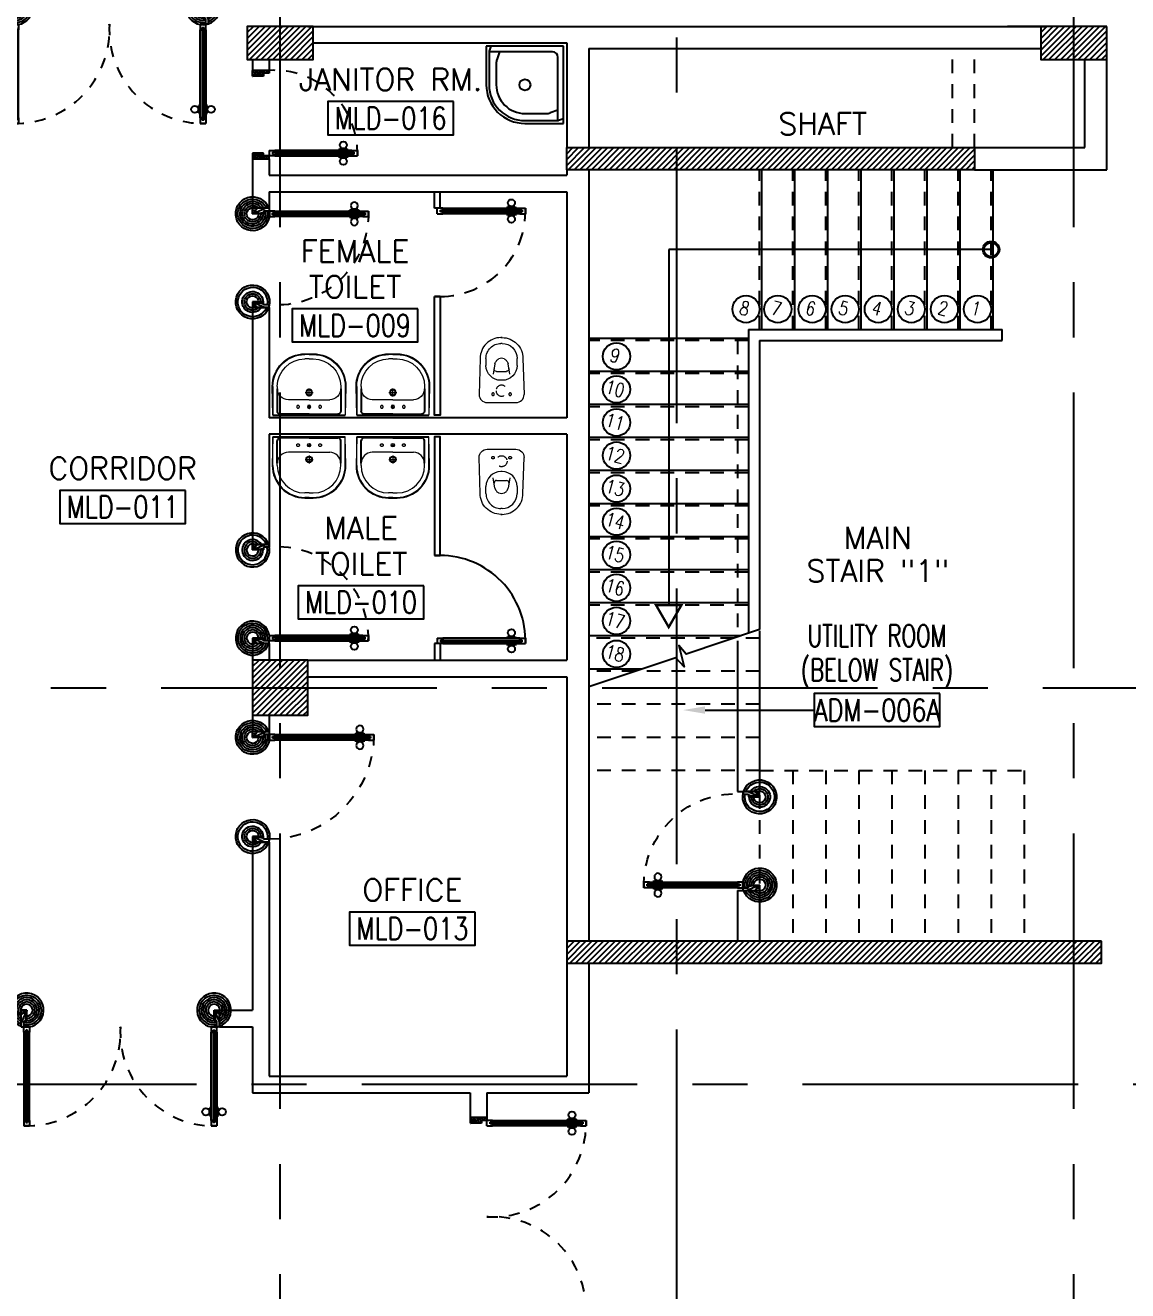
# Model space of a CAD drawing. Extents: x 0 to 93.3, y -13.5 to 76.8.
# Drawn here: x 11.47 to 21.47, y 21.53 to 33.01 of the extents above; entities that cross this region are included whole.
import ezdxf
from ezdxf.enums import TextEntityAlignment as Align

# ---------------------------------------------------------------- set-up
doc = ezdxf.new("R2010")
doc.units = 0
doc.header["$MEASUREMENT"] = 0
doc.header["$PDMODE"] = 3
doc.header["$PDSIZE"] = 0.1
for name, pattern in [('CENTERX2', [4, 2.5, -0.5, 0.5, -0.5]), ('DASHED', [0.75, 0.5, -0.25]), ('HIDDEN', [0.375, 0.25, -0.125]), ('HIDDEN2', [0.1875, 0.125, -0.0625])]:
    doc.linetypes.add(name, pattern=pattern)
doc.layers.get('0').update_dxf_attribs({"color": 11, "linetype": 'CONTINUOUS'})
doc.layers.get('DEFPOINTS').update_dxf_attribs({"color": 11, "linetype": 'CONTINUOUS'})
for name, color, linetype in [('A-JEERI', 11, 'CONTINUOUS'), ('AX-DIM', 11, 'CONTINUOUS'), ('AXES', 11, 'CENTERX2'), ('COL', 11, 'CONTINUOUS'), ('DOOR', 11, 'CONTINUOUS'), ('FIX', 11, 'CONTINUOUS'), ('HAT', 11, 'CONTINUOUS'), ('HIDDEN', 11, 'HIDDEN2'), ('PART', 11, 'CONTINUOUS'), ('RM-BOX', 11, 'CONTINUOUS'), ('RM-IND', 11, 'CONTINUOUS'), ('RM-NAME', 11, 'CONTINUOUS'), ('RM-NO', 11, 'CONTINUOUS'), ('STR', 11, 'CONTINUOUS'), ('WALL', 11, 'CONTINUOUS')]:
    doc.layers.add(name, color=color, linetype=linetype)
doc.styles.add('A-TXT200A', font='simplex.shx', dxfattribs={"width": 0.7, "height": 200})
doc.styles.add('ROMANS', font='ROMANS.shx', dxfattribs={"width": 0.6})
doc.dimstyles.new('STANDARD in', dxfattribs={"dimtxt": 0.2, "dimasz": 0.1, "dimexe": 0.07, "dimexo": 0.05, "dimgap": 0.1, "dimtad": 1, "dimdec": 0, "dimlfac": 1000, "dimzin": 0, "dimdsep": 46, "dimtxsty": 'ROMANS', "dimblk": 'ARCHTICK', "dimcen": 0.05, "dimdle": 0.05, "dimclrd": 7, "dimclre": 7, "dimclrt": 2, "dimadec": 0, "dimazin": 0, "dimtfac": 1, "dimtdec": 0, "dimtmove": 2, "dimatfit": 3, "dimldrblk": 'ARCHTICK', "dimfxl": 0, "dimtolj": 1, "dimtzin": 0, "dimarcsym": 0})

# ---------------------------------------------------------------- blocks, each defined once
blk = doc.blocks.new('*X126')
at = {"color": 0}
for p, q in [((76229, 30037), (76403, 30211)), ((76229, 30091), (76350, 30211)), ((76229, 30144), (76297, 30211)), ((76229, 30197), (76244, 30211)), ((76256, 30011), (76456, 30211)), ((76309, 30011), (76509, 30211)), ((76362, 30011), (76562, 30211)), ((76415, 30011), (76615, 30211)), ((76468, 30011), (76668, 30211)), ((76521, 30011), (76721, 30211)), ((76574, 30011), (76774, 30211)), ((76627, 30011), (76827, 30211)), ((76680, 30011), (76880, 30211)), ((76733, 30011), (76933, 30211)), ((76786, 30011), (76986, 30211)), ((76839, 30011), (77039, 30211)), ((76892, 30011), (77092, 30211)), ((76945, 30011), (77145, 30211)), ((76998, 30011), (77198, 30211)), ((77051, 30011), (77251, 30211)), ((77104, 30011), (77304, 30211)), ((77157, 30011), (77357, 30211)), ((77210, 30011), (77410, 30211)), ((77263, 30011), (77463, 30211)), ((77316, 30011), (77516, 30211)), ((77369, 30011), (77569, 30211)), ((77423, 30011), (77623, 30211)), ((77476, 30011), (77676, 30211)), ((77529, 30011), (77729, 30211)), ((77582, 30011), (77782, 30211)), ((77635, 30011), (77835, 30211)), ((77688, 30011), (77888, 30211)), ((77741, 30011), (77941, 30211)), ((77794, 30011), (77994, 30211)), ((77847, 30011), (78047, 30211)), ((77900, 30011), (78100, 30211)), ((77953, 30011), (78153, 30211)), ((78006, 30011), (78206, 30211)), ((78059, 30011), (78259, 30211)), ((78112, 30011), (78312, 30211)), ((78165, 30011), (78365, 30211)), ((78218, 30011), (78418, 30211)), ((78271, 30011), (78471, 30211)), ((78324, 30011), (78524, 30211)), ((78377, 30011), (78577, 30211)), ((78430, 30011), (78630, 30211)), ((78483, 30011), (78683, 30211)), ((78536, 30011), (78736, 30211)), ((78589, 30011), (78789, 30211)), ((78642, 30011), (78842, 30211)), ((78695, 30011), (78895, 30211)), ((78748, 30011), (78948, 30211)), ((78801, 30011), (79001, 30211)), ((78854, 30011), (79054, 30211)), ((78907, 30011), (79107, 30211)), ((78960, 30011), (79160, 30211)), ((79013, 30011), (79213, 30211)), ((79067, 30011), (79267, 30211)), ((79120, 30011), (79320, 30211)), ((79173, 30011), (79373, 30211)), ((79226, 30011), (79426, 30211)), ((79279, 30011), (79479, 30211)), ((79332, 30011), (79532, 30211)), ((79385, 30011), (79585, 30211)), ((79438, 30011), (79638, 30211)), ((79491, 30011), (79691, 30211)), ((79544, 30011), (79744, 30211)), ((79597, 30011), (79797, 30211)), ((79650, 30011), (79850, 30211)), ((79703, 30011), (79903, 30211)), ((79756, 30011), (79956, 30211)), ((79809, 30011), (80009, 30211)), ((79862, 30011), (80062, 30211)), ((79915, 30011), (80115, 30211)), ((79968, 30011), (80168, 30211)), ((80021, 30011), (80221, 30211)), ((80074, 30011), (80274, 30211)), ((80127, 30011), (80327, 30211)), ((80180, 30011), (80380, 30211)), ((80233, 30011), (80433, 30211)), ((80286, 30011), (80486, 30211)), ((80339, 30011), (80539, 30211)), ((80392, 30011), (80592, 30211)), ((80445, 30011), (80645, 30211)), ((80498, 30011), (80698, 30211)), ((80551, 30011), (80751, 30211)), ((80604, 30011), (80804, 30211)), ((80658, 30011), (80858, 30211)), ((80711, 30011), (80911, 30211)), ((80764, 30011), (80964, 30211)), ((80817, 30011), (81017, 30211)), ((80870, 30011), (81070, 30211)), ((80923, 30011), (81079, 30168)), ((80976, 30011), (81079, 30115)), ((81029, 30011), (81079, 30061))]:
    blk.add_line(p, q, dxfattribs=at)
blk = doc.blocks.new('*X124')
at = {"color": 0}
for p, q in [((76229, 37250), (76390, 37411)), ((76229, 37303), (76337, 37411)), ((76229, 37356), (76284, 37411)), ((76229, 37409), (76231, 37411)), ((76243, 37211), (76443, 37411)), ((76296, 37211), (76496, 37411)), ((76349, 37211), (76549, 37411)), ((76402, 37211), (76602, 37411)), ((76455, 37211), (76655, 37411)), ((76508, 37211), (76708, 37411)), ((76561, 37211), (76761, 37411)), ((76615, 37211), (76815, 37411)), ((76668, 37211), (76868, 37411)), ((76721, 37211), (76921, 37411)), ((76774, 37211), (76974, 37411)), ((76827, 37211), (77027, 37411)), ((76880, 37211), (77080, 37411)), ((76933, 37211), (77133, 37411)), ((76986, 37211), (77186, 37411)), ((77039, 37211), (77239, 37411)), ((77092, 37211), (77292, 37411)), ((77145, 37211), (77345, 37411)), ((77198, 37211), (77398, 37411)), ((77251, 37211), (77451, 37411)), ((77304, 37211), (77504, 37411)), ((77357, 37211), (77557, 37411)), ((77410, 37211), (77610, 37411)), ((77463, 37211), (77663, 37411)), ((77516, 37211), (77716, 37411)), ((77569, 37211), (77769, 37411)), ((77622, 37211), (77822, 37411)), ((77675, 37211), (77875, 37411)), ((77728, 37211), (77928, 37411)), ((77781, 37211), (77981, 37411)), ((77834, 37211), (78034, 37411)), ((77887, 37211), (78087, 37411)), ((77940, 37211), (78140, 37411)), ((77993, 37211), (78193, 37411)), ((78046, 37211), (78246, 37411)), ((78099, 37211), (78299, 37411)), ((78152, 37211), (78352, 37411)), ((78206, 37211), (78406, 37411)), ((78259, 37211), (78459, 37411)), ((78312, 37211), (78512, 37411)), ((78365, 37211), (78565, 37411)), ((78418, 37211), (78618, 37411)), ((78471, 37211), (78671, 37411)), ((78524, 37211), (78724, 37411)), ((78577, 37211), (78777, 37411)), ((78630, 37211), (78830, 37411)), ((78683, 37211), (78883, 37411)), ((78736, 37211), (78936, 37411)), ((78789, 37211), (78989, 37411)), ((78842, 37211), (79042, 37411)), ((78895, 37211), (79095, 37411)), ((78948, 37211), (79148, 37411)), ((79001, 37211), (79201, 37411)), ((79054, 37211), (79254, 37411)), ((79107, 37211), (79307, 37411)), ((79160, 37211), (79360, 37411)), ((79213, 37211), (79413, 37411)), ((79266, 37211), (79466, 37411)), ((79319, 37211), (79519, 37411)), ((79372, 37211), (79572, 37411)), ((79425, 37211), (79625, 37411)), ((79478, 37211), (79678, 37411)), ((79531, 37211), (79731, 37411)), ((79584, 37211), (79784, 37411)), ((79637, 37211), (79837, 37411)), ((79690, 37211), (79890, 37411)), ((79743, 37211), (79929, 37397)), ((79797, 37211), (79929, 37344)), ((79850, 37211), (79929, 37291)), ((79903, 37211), (79929, 37238))]:
    blk.add_line(p, q, dxfattribs=at)
blk = doc.blocks.new('A$C272A55A0')
at = {"layer": 'DOOR', "color": 0, "linetype": 'ByBlock'}
for p, q in [((0, 900), (0, 1050)), ((50, 1050), (0, 1050)), ((50, 950), (50, 1050)), ((1750, 950), (1750, 1050)), ((1750, 1050), (1800, 1050)), ((1800, 1050), (1800, 900)), ((25, 950), (50, 950)), ((25, 900), (25, 950)), ((1775, 950), (1750, 950)), ((1775, 900), (1775, 950)), ((0, 900), (25, 900)), ((75, 900), (25, 900)), ((25, 850), (25, 900)), ((42, 850), (25, 850)), ((58, 870), (42, 870)), ((42, 870), (42, 850)), ((58, 850), (58, 870)), ((75, 850), (58, 850)), ((75, 900), (75, 850)), ((1725, 900), (1775, 900)), ((1725, 900), (1725, 850)), ((1725, 850), (1742, 850)), ((1742, 870), (1758, 870)), ((1742, 850), (1742, 870)), ((1758, 870), (1758, 850)), ((1758, 850), (1775, 850)), ((1800, 900), (1775, 900)), ((1775, 850), (1775, 900)), ((1718, 160), (1709, 160)), ((1709, 95), (1709, 160)), ((1725, 173), (1718, 173)), ((1718, 173), (1718, 83)), ((1718, 95), (1718, 160)), ((1775, 173), (1782, 173)), ((1782, 173), (1782, 83)), ((1782, 160), (1791, 160)), ((1782, 95), (1782, 160)), ((1791, 95), (1791, 160)), ((25, 50), (42, 50)), ((25, 50), (25, 0)), ((25, 0), (75, 0)), ((75, 0), (25, 0)), ((42, 50), (42, 30)), ((42, 30), (58, 30)), ((58, 50), (75, 50)), ((58, 50), (58, 30)), ((75, 50), (75, 0)), ((1718, 95), (1709, 95)), ((1725, 83), (1718, 83)), ((1742, 50), (1725, 50)), ((1725, 50), (1725, 0)), ((1775, 0), (1725, 0)), ((1725, 0), (1775, 0)), ((1742, 50), (1742, 30)), ((1758, 30), (1742, 30)), ((1775, 50), (1758, 50)), ((1758, 50), (1758, 30)), ((1775, 83), (1782, 83)), ((1775, 50), (1775, 0)), ((1782, 95), (1791, 95))]:
    blk.add_line(p, q, dxfattribs=at)
at = {"layer": 'DOOR', "color": 9, "linetype": 'ByBlock'}
for p, q in [((50, 1050), (0, 1010)), ((50, 1050), (0, 937)), ((50, 1050), (37, 950)), ((1750, 1050), (1800, 1010)), ((1750, 1050), (1800, 937)), ((1750, 1050), (1763, 950))]:
    blk.add_line(p, q, dxfattribs=at)
at = {"layer": 'DOOR', "linetype": 'ByBlock'}
for p, q in [((25, 850), (25, 50)), ((42, 850), (42, 50)), ((58, 850), (58, 50)), ((75, 50), (75, 850)), ((1725, 50), (1725, 850)), ((1742, 850), (1742, 50)), ((1758, 850), (1758, 50)), ((1775, 850), (1775, 50))]:
    blk.add_line(p, q, dxfattribs=at)
at = {"layer": 'DOOR', "color": 0, "linetype": 'ByBlock'}
for centre in [(1676, 128), (1824, 128)]:
    blk.add_circle(centre, 32.4, dxfattribs=at)
at = {"layer": 'DOOR', "color": 9, "linetype": 'ByBlock'}
for centre, radius, start, end in [((50, 1050), 34.4, 180, 270), ((50, 1050), 14.4, 180, 270), ((1750, 1050), 14.4, 270, 0), ((1750, 1050), 34.4, 270, 0), ((50, 1050), 54.4, 203.2074, 270), ((50, 1050), 74.4, 227.7764, 270), ((50, 1050), 94.4, 238.0182, 270), ((50, 1050), 114, 244.0838, 257.3774), ((50, 1050), 134, 248.1598, 259.28), ((1750, 1050), 54.4, 270, 336.7926), ((1750, 1050), 74.4, 270, 312.2236), ((1750, 1050), 94.4, 270, 301.9818), ((1750, 1050), 114, 282.6226, 295.9162), ((1750, 1050), 134, 280.72, 291.8402), ((50, 1050), 154, 251.1053, 256.2858), ((1750, 1050), 154, 283.7142, 288.8947)]:
    blk.add_arc(centre, radius, start, end, dxfattribs=at)
at = {"layer": 'DOOR', "linetype": 'HIDDEN', "ltscale": 0.5}
for centre, start, end in [((50, 851), 268.3174, 3.2965), ((1750, 851), 176.7035, 271.6826)]:
    blk.add_arc(centre, 851, start, end, dxfattribs=at)
at = {"layer": 'WALL', "linetype": 'ByBlock'}
blk.add_line((1800, 900), (1800, 1050), dxfattribs=at)
blk = doc.blocks.new('WC')
at = {"layer": 'FIX', "lineweight": 20}
for p, q in [((475, 141), (538, 141)), ((339, 5), (339, -5)), ((395, 76), (490, 60)), ((534, 24), (540, 0)), ((540, 0), (534, -24)), ((674, 5), (674, -5)), ((490, -60), (395, -76)), ((213, -204), (210, -204)), ((538, -141), (475, -141))]:
    blk.add_line(p, q, dxfattribs=at)
at = {"layer": 'FIX', "linetype": 'Continuous', "lineweight": 20}
blk.add_line((420, -47), (420, 45), dxfattribs=at)
at = {"layer": 'FIX', "lineweight": 20}
for points in [[(210, -204, -0.414214), (137, -131), (137, 0), (137, 131, -0.414214), (210, 204)], [(727, -5), (727, 5, 0.414214), (538, 194), (210, 204)], [(727, 5), (727, -5, -0.414214), (538, -194), (210, -204)]]:
    blk.add_lwpolyline(points, format="xyb", dxfattribs=at)
at = {"layer": 'FIX', "linetype": 'HIDDEN2', "lineweight": 20, "ltscale": 0.3}
blk.add_circle((245, 0), 49.8, dxfattribs=at)
at = {"layer": 'FIX', "linetype": 'HIDDEN', "lineweight": 20, "ltscale": 0.05}
for centre in [(213, 78), (213, -77)]:
    blk.add_circle(centre, 11.6, dxfattribs=at)
at = {"layer": 'FIX', "lineweight": 20}
for centre, radius, start, end in [((475, 5), 136, 90, 180), ((538, 5), 136, 360, 90), ((464, -18), 82, 51.0758, 71.504), ((473, -7), 68.2, 27.1532, 51.0758), ((475, -5), 136, 180, 270), ((464, 18), 82, 288.496, 308.9242), ((473, 7), 68.2, 308.9242, 332.8468), ((538, -5), 136, 270, 0)]:
    blk.add_arc(centre, radius, start, end, dxfattribs=at)
at = {"layer": 'FIX', "linetype": 'Continuous', "lineweight": 20}
for centre, start, end in [((443, 46), 88.3879, 182.3338), ((442, -46), 177.6662, 271.6121)]:
    blk.add_arc(centre, 22.3, start, end, dxfattribs=at)
blk = doc.blocks.new('RM1')
at = {"layer": 'RM-BOX'}
blk.add_lwpolyline([(570, -200), (-570, -200), (-570, -500), (570, -500)], close=True, dxfattribs=at)
at = {"layer": 'RM-NAME', "style": 'ROMANS'}
for tag, p in [('ROOMNAME1', (0, 324)), ('ROOMNAME2', (0, 0))]:
    blk.add_attdef(tag, text='', height=200, dxfattribs=at).set_placement(p, align=Align.MIDDLE)
at = {"layer": 'RM-NO', "style": 'ROMANS', "width": 0.8}
blk.add_attdef('ROOMNO', text='', height=200, dxfattribs=at).set_placement((0, -350), align=Align.MIDDLE)
blk = doc.blocks.new('*X125')
at = {"color": 0}
for p, q in [((73379, 32279), (73862, 32761)), ((73379, 32332), (73809, 32761)), ((73379, 32385), (73756, 32761)), ((73379, 32438), (73702, 32761)), ((73379, 32491), (73649, 32761)), ((73379, 32544), (73596, 32761)), ((73379, 32597), (73543, 32761)), ((73379, 32650), (73490, 32761)), ((73379, 32703), (73437, 32761)), ((73379, 32756), (73384, 32761)), ((73415, 32261), (73879, 32726)), ((73468, 32261), (73879, 32673)), ((73521, 32261), (73879, 32620)), ((73574, 32261), (73879, 32567)), ((73627, 32261), (73879, 32513)), ((73680, 32261), (73879, 32460)), ((73733, 32261), (73879, 32407)), ((73786, 32261), (73879, 32354)), ((73839, 32261), (73879, 32301))]:
    blk.add_line(p, q, dxfattribs=at)
blk = doc.blocks.new('COL50')
at = {"layer": 'COL'}
blk.add_lwpolyline([(-250, 250), (-250, -250), (250, -250), (250, 250)], close=True, dxfattribs=at)
blk = doc.blocks.new('A$C09EF76E8')
at = {"layer": 'DOOR', "color": 0, "linetype": 'ByBlock'}
for p, q in [((777, 950), (727, 950)), ((727, 950), (777, 950)), ((727, 900), (727, 950)), ((760, 920), (744, 920)), ((744, 900), (744, 920)), ((760, 900), (760, 920)), ((777, 900), (777, 950)), ((719, 855), (710, 855)), ((710, 855), (710, 790)), ((727, 868), (719, 868)), ((719, 778), (719, 868)), ((719, 855), (719, 790)), ((744, 900), (727, 900)), ((777, 900), (760, 900)), ((777, 868), (784, 868)), ((784, 778), (784, 868)), ((784, 855), (793, 855)), ((784, 855), (784, 790)), ((793, 855), (793, 790)), ((719, 790), (710, 790)), ((727, 778), (719, 778)), ((777, 778), (784, 778)), ((784, 790), (793, 790)), ((2, 0), (2, 150)), ((2, 150), (27, 150)), ((2, 150), (2, 0)), ((27, 150), (27, 100)), ((727, 150), (727, 200)), ((727, 200), (744, 200)), ((727, 150), (777, 150)), ((744, 200), (744, 180)), ((744, 180), (760, 180)), ((760, 180), (760, 200)), ((760, 200), (777, 200)), ((777, 200), (777, 150)), ((777, 150), (777, 100)), ((802, 150), (777, 150)), ((802, 150), (802, 0)), ((27, 100), (52, 100)), ((52, 100), (52, 0)), ((777, 100), (752, 100)), ((752, 100), (752, 0)), ((52, 0), (2, 0)), ((752, 0), (802, 0))]:
    blk.add_line(p, q, dxfattribs=at)
at = {"layer": 'DOOR', "linetype": 'ByBlock'}
for p, q in [((727, 900), (727, 200)), ((744, 200), (744, 900)), ((760, 200), (760, 900)), ((777, 200), (777, 900)), ((802, 0), (802, 150))]:
    blk.add_line(p, q, dxfattribs=at)
at = {"layer": 'DOOR', "color": 9, "linetype": 'ByBlock'}
for p, q in [((52, 0), (2, 114)), ((52, 0), (2, 40)), ((52, 0), (38, 100)), ((752, 0), (802, 114)), ((752, 0), (765, 100)), ((752, 0), (802, 40))]:
    blk.add_line(p, q, dxfattribs=at)
at = {"layer": 'DOOR', "color": 0, "linetype": 'ByBlock'}
for centre in [(678, 823), (825, 823)]:
    blk.add_circle(centre, 32.4, dxfattribs=at)
at = {"layer": 'DOOR', "linetype": 'HIDDEN', "ltscale": 0.5}
blk.add_arc((752, 199), 752, 88.0938, 183.7249, dxfattribs=at)
at = {"layer": 'DOOR', "color": 9, "linetype": 'ByBlock'}
for centre, radius, start, end in [((52, 0), 154, 103.7142, 108.8947), ((52, 0), 134, 100.72, 111.8402), ((752, 0), 134, 68.1598, 79.28), ((752, 0), 154, 71.1053, 76.2858), ((52, 0), 94.4, 90, 121.9818), ((52, 0), 74.4, 90, 132.2236), ((52, 0), 54.4, 90, 156.7926), ((52, 0), 34.4, 90, 180), ((52, 0), 14.4, 90, 180), ((752, 0), 94.4, 58.0182, 90), ((752, 0), 74.4, 47.7764, 90), ((752, 0), 54.4, 23.2074, 90), ((752, 0), 34.4, 0, 90), ((752, 0), 14.4, 0, 90), ((752, 0), 114, 64.0838, 77.3774)]:
    blk.add_arc(centre, radius, start, end, dxfattribs=at)
blk = doc.blocks.new('JAN-001')
for p, q in [((730, -30), (30, -30)), ((30, -30), (30, -730)), ((705, -80), (130, -80)), ((610, -80), (635, -152)), ((688, -30), (704, -76)), ((705, -380), (705, -84)), ((730, -380), (730, -30)), ((80, -130), (80, -705)), ((640, -380), (640, -184)), ((30, -688), (76, -704)), ((80, -610), (152, -635)), ((184, -640), (380, -640)), ((30, -730), (380, -730)), ((84, -705), (380, -705))]:
    blk.add_line(p, q)
blk.add_circle((380, -380), 50)
for centre, radius, start, end in [((130, -130), 50, 90, 180), ((680, -84), 25, 0, 19.0039), ((540, -184), 100, 0, 19.0039), ((380, -380), 350, 270, 0), ((380, -380), 325, 270, 0), ((380, -380), 260, 270, 0), ((184, -540), 100, 250.9961, 270), ((84, -680), 25, 250.9961, 270)]:
    blk.add_arc(centre, radius, start, end)
blk = doc.blocks.new('DOOR90')
at = {"layer": 'DOOR', "color": 7, "linetype": 'ByBlock'}
for p, q in [((-150, 0), (0, 0)), ((-150, 0), (-150, -25)), ((0, -50), (-114, 0)), ((0, -50), (-40, 0)), ((0, -50), (0, 0)), ((-1000, -25), (-1050, -25)), ((-1050, -75), (-1050, -25)), ((-1050, -25), (-1050, -75)), ((-1000, -75), (-1050, -75)), ((-1000, -42), (-1020, -42)), ((-1020, -42), (-1020, -58)), ((-1000, -58), (-1020, -58)), ((-1000, -25), (-1000, -42)), ((-1000, -58), (-1000, -75)), ((-878, -18), (-968, -18)), ((-968, -25), (-968, -18)), ((-968, -75), (-968, -82)), ((-878, -82), (-968, -82)), ((-955, -9), (-890, -9)), ((-955, -18), (-955, -9)), ((-955, -18), (-890, -18)), ((-955, -82), (-890, -82)), ((-955, -82), (-955, -91)), ((-955, -91), (-890, -91)), ((-890, -18), (-890, -9)), ((-890, -82), (-890, -91)), ((-878, -25), (-878, -18)), ((-878, -75), (-878, -82)), ((-200, -25), (-150, -25)), ((-200, -42), (-200, -25)), ((-180, -42), (-200, -42)), ((-200, -58), (-180, -58)), ((-200, -75), (-200, -58)), ((-150, -75), (-200, -75)), ((-180, -58), (-180, -42)), ((-150, -25), (-100, -25)), ((-150, -75), (-150, -25)), ((-100, -25), (-100, -50)), ((0, -50), (-100, -37)), ((-100, -50), (0, -50)), ((-150, -875), (-100, -875)), ((-150, -900), (-150, -875)), ((-150, -900), (0, -900)), ((0, -900), (-150, -900)), ((0, -850), (-114, -900)), ((-100, -875), (-100, -850)), ((0, -850), (-100, -863)), ((-100, -850), (0, -850)), ((0, -850), (-40, -900)), ((0, -850), (0, -900))]:
    blk.add_line(p, q, dxfattribs=at)
at = {"layer": 'DOOR', "linetype": 'ByBlock'}
for p, q in [((-200, -25), (-1000, -25)), ((-200, -42), (-1000, -42)), ((-200, -58), (-1000, -58)), ((-1000, -75), (-200, -75))]:
    blk.add_line(p, q, dxfattribs=at)
at = {"layer": 'DOOR', "color": 7, "linetype": 'ByBlock'}
for centre in [(-923, 24), (-923, -124)]:
    blk.add_circle(centre, 32.4, dxfattribs=at)
for centre, radius, start, end in [((0, -50), 154, 161.1053, 166.2858), ((0, -50), 94.4, 148.0182, 180), ((0, -50), 134, 158.1598, 169.28), ((0, -50), 114, 154.0838, 167.3774), ((0, -50), 74.4, 137.7764, 180), ((0, -50), 54.4, 113.2074, 180), ((0, -50), 34.4, 90, 180), ((0, -50), 14.4, 90, 180), ((0, -850), 154, 193.7142, 198.8947), ((0, -850), 134, 190.72, 201.8402), ((0, -850), 94.4, 180, 211.9818), ((0, -850), 74.4, 180, 222.2236), ((0, -850), 54.4, 180, 246.7926), ((0, -850), 34.4, 180, 270), ((0, -850), 14.4, 180, 270)]:
    blk.add_arc(centre, radius, start, end, dxfattribs=at)
at = {"layer": 'DOOR', "linetype": 'HIDDEN', "ltscale": 0.5}
blk.add_arc((-222, -50), 828, 178.2701, 275.003, dxfattribs=at)
blk = doc.blocks.new('DOOR1000')
at = {"layer": 'DOOR', "color": 7, "linetype": 'ByBlock'}
for p, q in [((-150, 0), (0, 0)), ((-150, 0), (-150, -25)), ((0, -50), (-114, 0)), ((0, -50), (-40, 0)), ((0, -50), (0, 0)), ((-1100, -25), (-1100, -75)), ((-1100, -75), (-1100, -25)), ((-1050, -25), (-1100, -25)), ((-1050, -75), (-1100, -75)), ((-1070, -42), (-1070, -58)), ((-1050, -42), (-1070, -42)), ((-1050, -58), (-1070, -58)), ((-1050, -25), (-1050, -42)), ((-1050, -58), (-1050, -75)), ((-1018, -25), (-1018, -18)), ((-928, -18), (-1018, -18)), ((-1018, -75), (-1018, -82)), ((-928, -82), (-1018, -82)), ((-1005, -18), (-1005, -9)), ((-1005, -9), (-940, -9)), ((-1005, -18), (-940, -18)), ((-1005, -82), (-1005, -91)), ((-1005, -82), (-940, -82)), ((-1005, -91), (-940, -91)), ((-940, -18), (-940, -9)), ((-940, -82), (-940, -91)), ((-928, -25), (-928, -18)), ((-928, -75), (-928, -82)), ((-200, -25), (-150, -25)), ((-200, -42), (-200, -25)), ((-180, -42), (-200, -42)), ((-200, -58), (-180, -58)), ((-200, -75), (-200, -58)), ((-150, -75), (-200, -75)), ((-180, -58), (-180, -42)), ((-150, -25), (-100, -25)), ((-150, -75), (-150, -25)), ((-100, -25), (-100, -50)), ((0, -50), (-100, -37)), ((-100, -50), (0, -50)), ((-150, -975), (-100, -975)), ((-150, -1000), (-150, -975)), ((-150, -1000), (0, -1000)), ((0, -1000), (-150, -1000)), ((0, -950), (-114, -1000)), ((-100, -975), (-100, -950)), ((0, -950), (-100, -963)), ((-100, -950), (0, -950)), ((0, -950), (-40, -1000)), ((0, -950), (0, -1000))]:
    blk.add_line(p, q, dxfattribs=at)
at = {"layer": 'DOOR', "linetype": 'ByBlock'}
for p, q in [((-200, -25), (-1050, -25)), ((-200, -42), (-1050, -42)), ((-200, -58), (-1050, -58)), ((-1050, -75), (-200, -75))]:
    blk.add_line(p, q, dxfattribs=at)
at = {"layer": 'DOOR', "color": 7, "linetype": 'ByBlock'}
for centre in [(-973, 24), (-973, -124)]:
    blk.add_circle(centre, 32.4, dxfattribs=at)
for centre, radius, start, end in [((0, -50), 154, 161.1053, 166.2858), ((0, -50), 94.4, 148.0182, 180), ((0, -50), 134, 158.1598, 169.28), ((0, -50), 114, 154.0838, 167.3774), ((0, -50), 74.4, 137.7764, 180), ((0, -50), 54.4, 113.2074, 180), ((0, -50), 34.4, 90, 180), ((0, -50), 14.4, 90, 180), ((0, -950), 154, 193.7142, 198.8947), ((0, -950), 134, 190.72, 201.8402), ((0, -950), 94.4, 180, 211.9818), ((0, -950), 74.4, 180, 222.2236), ((0, -950), 54.4, 180, 246.7926), ((0, -950), 34.4, 180, 270), ((0, -950), 14.4, 180, 270)]:
    blk.add_arc(centre, radius, start, end, dxfattribs=at)
at = {"layer": 'DOOR', "linetype": 'HIDDEN', "ltscale": 0.5}
blk.add_arc((-150, -25), 950, 180, 270, dxfattribs=at)
blk = doc.blocks.new('LAV-003')
at = {"layer": 'FIX', "linetype": 'ByBlock'}
blk.add_line((-328, -25), (328, -25), dxfattribs=at)
at = {"layer": 'FIX', "linetype": 'Continuous', "lineweight": 20}
for p, q in [((-328, -285), (-328, -25)), ((328, -285), (328, -25)), ((0, -165), (-187, -165)), ((0, -165), (187, -165)), ((-288, -285), (-288, -265)), ((287, -285), (287, -265)), ((0, -535), (-38, -535)), ((0, -535), (38, -535)), ((0, -575), (-38, -575)), ((0, -575), (38, -575))]:
    blk.add_line(p, q, dxfattribs=at)
at = {"layer": 'FIX', "linetype": 'ByBlock', "ltscale": 0.3}
for p, q in [((-288, -265), (-288, -60)), ((0, -35), (-262, -35)), ((0, -35), (262, -35)), ((287, -265), (287, -60))]:
    blk.add_line(p, q, dxfattribs=at)
at = {"layer": 'FIX', "lineweight": 20}
for p, q in [((-16, -101), (15, -101)), ((0, -85), (0, -116))]:
    blk.add_line(p, q, dxfattribs=at)
at = {"layer": 'FIX', "linetype": 'DASHED', "lineweight": 20, "ltscale": 0.04}
for p, q in [((0, -194), (0, -266)), ((-36, -230), (37, -230))]:
    blk.add_line(p, q, dxfattribs=at)
at = {"layer": 'FIX', "linetype": 'Continuous', "lineweight": 20}
blk.add_lwpolyline([(295, -25), (0, -25), (-328, -25), (-334, -285, 0.414214), (-38, -582), (0, -582), (38, -582, 0.414214), (334, -285), (328, -25), (0, -25)], format="xyb", dxfattribs=at)
at = {"layer": 'FIX', "linetype": 'HIDDEN', "lineweight": 20, "ltscale": 0.05}
for centre in [(-100, -101), (100, -101)]:
    blk.add_circle(centre, 12.4, dxfattribs=at)
at = {"layer": 'FIX', "lineweight": 20}
for centre, radius in [((0, -101), 15.5), ((0, -230), 29.5), ((0, -230), 22.5)]:
    blk.add_circle(centre, radius, dxfattribs=at)
at = {"layer": 'FIX', "linetype": 'ByBlock', "ltscale": 0.3}
for centre, start, end in [((-262, -60), 90, 180), ((262, -60), 0, 90)]:
    blk.add_arc(centre, 25, start, end, dxfattribs=at)
at = {"layer": 'FIX', "linetype": 'Continuous', "lineweight": 20}
for centre, radius, start, end in [((-187, -265), 100, 90, 180), ((187, -265), 100, 0, 90), ((-38, -285), 290, 180, 270), ((-38, -285), 250, 180, 270), ((38, -285), 290, 270, 0), ((38, -285), 250, 270, 0)]:
    blk.add_arc(centre, radius, start, end, dxfattribs=at)
blk = doc.blocks.new('_ARCHTICK')
at = {"color": 0, "linetype": 'ByBlock', "const_width": 0.15}
blk.add_lwpolyline([(-0.5, -0.5), (0.5, 0.5)], dxfattribs=at)
blk = doc.blocks.new('*D139')
at = {"layer": 'AX-DIM', "color": 7, "lineweight": -2}
for p, q in [((1.396, 64.52), (1.396, 5.1)), ((5.765, 64.47), (1.326, 64.47)), ((11.979, 5.15), (1.326, 5.15))]:
    blk.add_line(p, q, dxfattribs=at)
at = {"layer": 'DEFPOINTS', "color": 0}
for p in [(5.815, 64.47), (1.396, 5.15), (12.029, 5.15)]:
    blk.add_point(p, dxfattribs=at)
at = {"layer": 'AX-DIM', "color": 7, "lineweight": -2, "xscale": 0.1, "yscale": 0.1, "zscale": 0.1}
for p, rotation in [((1.396, 64.47), 90), ((1.396, 5.15), 270)]:
    blk.add_blockref('_ARCHTICK', p, dxfattribs=dict(at, rotation=rotation))
at = {"layer": 'AX-DIM', "color": 2, "insert": (1.196, 34.81), "char_height": 0.2, "attachment_point": 5, "rotation": 90, "style": 'ROMANS'}
blk.add_mtext('\\A1;59320', dxfattribs=at)

msp = doc.modelspace()

# ---------------------------------------------------------------- hatches: boundary and pattern name
at = {"layer": 'HAT'}
h = msp.add_hatch(dxfattribs=at)
h.set_pattern_fill('ANSI31', color=256, scale=0.3, style=0)
h.set_pattern_definition([(45, (-344.765687, -5.831), (-0.0265165043, 0.0265165043), [])])
h.paths.add_polyline_path([(13.7795, 32.7), (13.7795, 33), (13.4795, 33), (13.4795, 32.7)])
h.paths.add_polyline_path([(14.0795, 32.7), (14.0795, 33), (13.7795, 33), (13.7795, 32.7)])
h = msp.add_hatch(dxfattribs=at)
h.set_pattern_fill('ANSI31', color=256, scale=0.3, style=0)
h.set_pattern_definition([(45, (-337.565687, -5.831), (-0.0265165043, 0.0265165043), [])])
h.paths.add_polyline_path([(20.9795, 32.7), (20.9795, 33), (20.6795, 33), (20.6795, 32.7)])
h.paths.add_polyline_path([(21.2795, 32.7), (21.2795, 33), (20.9795, 33), (20.9795, 32.7)])

# ---------------------------------------------------------------- linework, layer by layer
at = {"layer": 'AXES'}
for p, q in [((13.7795, -12.8215), (13.7795, 76.0748)), ((20.9795, -12.8215), (20.9795, 76.0748)), ((17.3795, 5.4), (17.3795, 63.97)), ((0.7, 27), (22.7795, 27)), ((81.0195, 23.4), (6.5595, 23.4))]:
    msp.add_line(p, q, dxfattribs=at)
at = {"layer": 'COL'}
for points in [[(14.0795, 33), (13.4795, 33), (13.4795, 32.7), (14.0795, 32.7)], [(21.2795, 33), (20.6795, 33), (20.6795, 32.7), (21.2795, 32.7)], [(16.3795, 31.7), (16.3795, 31.9), (20.0795, 31.9), (20.0795, 31.7)], [(21.2295, 24.7), (16.3795, 24.7), (16.3795, 24.5), (21.2295, 24.5)]]:
    msp.add_lwpolyline(points, close=True, dxfattribs=at)
at = {"layer": 'DOOR', "linetype": 'ByBlock'}
for p, q in [((15.2545, 31.35), (15.2045, 31.35)), ((15.2045, 31.3), (15.2045, 31.35)), ((15.2545, 31.333), (15.2545, 31.35)), ((15.2545, 31.35), (15.9545, 31.35)), ((15.8322, 31.35), (15.8322, 31.3572)), ((15.8322, 31.3572), (15.9222, 31.3572)), ((15.8448, 31.3572), (15.8448, 31.3662)), ((15.9096, 31.3662), (15.8448, 31.3662)), ((15.9096, 31.3572), (15.8448, 31.3572)), ((15.9096, 31.3572), (15.9096, 31.3662)), ((15.9222, 31.35), (15.9222, 31.3572)), ((15.9545, 31.35), (15.9545, 31.333)), ((15.9545, 31.35), (16.0045, 31.35)), ((16.0045, 31.35), (16.0045, 31.3)), ((16.0045, 31.3), (16.0045, 31.35)), ((15.2045, 31.3), (15.2545, 31.3)), ((15.2345, 31.333), (15.2545, 31.333)), ((15.2345, 31.317), (15.2345, 31.333)), ((15.2545, 31.317), (15.2345, 31.317)), ((15.2545, 31.333), (15.9545, 31.333)), ((15.2545, 31.3), (15.2545, 31.317)), ((15.2545, 31.317), (15.9545, 31.317)), ((15.9545, 31.3), (15.2545, 31.3)), ((15.8322, 31.3), (15.8322, 31.2928)), ((15.8322, 31.2928), (15.9222, 31.2928)), ((15.8448, 31.2928), (15.8448, 31.2838)), ((15.9096, 31.2928), (15.8448, 31.2928)), ((15.9096, 31.2838), (15.8448, 31.2838)), ((15.9096, 31.2928), (15.9096, 31.2838)), ((15.9222, 31.3), (15.9222, 31.2928)), ((15.9545, 31.333), (15.9745, 31.333)), ((15.9545, 31.317), (15.9545, 31.3)), ((15.9545, 31.317), (15.9745, 31.317)), ((15.9545, 31.3), (16.0045, 31.3)), ((15.9745, 31.333), (15.9745, 31.317)), ((15.2045, 27.45), (15.2545, 27.45)), ((15.2045, 27.45), (15.2045, 27.4)), ((15.2545, 27.45), (15.2545, 27.433)), ((15.9545, 27.45), (15.2545, 27.45)), ((15.8322, 27.45), (15.8322, 27.4572)), ((15.8322, 27.4572), (15.9222, 27.4572)), ((15.8448, 27.4572), (15.8448, 27.4662)), ((15.9096, 27.4662), (15.8448, 27.4662)), ((15.9096, 27.4572), (15.8448, 27.4572)), ((15.9096, 27.4572), (15.9096, 27.4662)), ((15.9222, 27.45), (15.9222, 27.4572)), ((15.9545, 27.433), (15.9545, 27.45)), ((15.9545, 27.45), (16.0045, 27.45)), ((16.0045, 27.4), (16.0045, 27.45)), ((16.0045, 27.45), (16.0045, 27.4)), ((15.2545, 27.4), (15.2045, 27.4)), ((15.2545, 27.433), (15.2345, 27.433)), ((15.2345, 27.433), (15.2345, 27.417)), ((15.2345, 27.417), (15.2545, 27.417)), ((15.2545, 27.433), (15.9545, 27.433)), ((15.2545, 27.417), (15.2545, 27.4)), ((15.2545, 27.417), (15.9545, 27.417)), ((15.2545, 27.4), (15.9545, 27.4)), ((15.8322, 27.4), (15.8322, 27.3928)), ((15.8322, 27.3928), (15.9222, 27.3928)), ((15.8448, 27.3928), (15.8448, 27.3838)), ((15.9096, 27.3928), (15.8448, 27.3928)), ((15.9096, 27.3838), (15.8448, 27.3838)), ((15.9096, 27.3928), (15.9096, 27.3838)), ((15.9222, 27.4), (15.9222, 27.3928)), ((15.9545, 27.433), (15.9745, 27.433)), ((15.9545, 27.4), (15.9545, 27.417)), ((15.9545, 27.417), (15.9745, 27.417)), ((15.9545, 27.4), (16.0045, 27.4)), ((15.9745, 27.417), (15.9745, 27.433))]:
    msp.add_line(p, q, dxfattribs=at)
for centre in [(15.8772, 31.3985), (15.8772, 31.2515), (15.8772, 27.4985), (15.8772, 27.3515)]:
    msp.add_circle(centre, 0.0324, dxfattribs=at)
at = {"layer": 'DOOR', "linetype": 'HIDDEN', "ltscale": 0.5}
msp.add_arc((15.2299, 31.325), 0.775, 269.97019, 1.84857, dxfattribs=at)
at = {"layer": 'DOOR'}
msp.add_arc((15.2299, 27.425), 0.775, 358.15143, 90.02981, dxfattribs=at)
at = {"layer": 'FIX', "lineweight": 20}
for p, q in [((14.7859, 29.2011), (14.817, 29.2011)), ((14.8015, 29.2166), (14.8015, 29.1855))]:
    msp.add_line(p, q, dxfattribs=at)
at = {"layer": 'FIX', "color": 32, "linetype": 'DASHED', "lineweight": 20, "ltscale": 0.04}
for p, q in [((14.0059, 29.0715), (14.0781, 29.0715)), ((14.0415, 29.1081), (14.0415, 29.0359)), ((14.7659, 29.0715), (14.8381, 29.0715)), ((14.8015, 29.1081), (14.8015, 29.0359))]:
    msp.add_line(p, q, dxfattribs=at)
at = {"layer": 'FIX', "linetype": 'Continuous', "lineweight": 20}
for q in [(14.614, 29.137), (14.989, 29.137)]:
    msp.add_line((14.8015, 29.137), q, dxfattribs=at)
at = {"layer": 'FIX', "color": 32, "linetype": 'HIDDEN', "lineweight": 20, "ltscale": 0.05}
for centre in [(14.7015, 29.2011), (14.9015, 29.2011)]:
    msp.add_circle(centre, 0.0124, dxfattribs=at)
at = {"layer": 'FIX', "lineweight": 20}
for centre, radius in [((14.8015, 29.2011), 0.0155), ((14.042, 29.072), 0.0295), ((14.042, 29.072), 0.0225), ((14.802, 29.072), 0.0295), ((14.802, 29.072), 0.0225)]:
    msp.add_circle(centre, radius, dxfattribs=at)
at = {"layer": 'HIDDEN', "color": 251}
for p, q in [((19.8795, 31.9), (19.8795, 32.8)), ((20.0795, 31.9), (20.0795, 32.8))]:
    msp.add_line(p, q, dxfattribs=at)
at = {"layer": 'PART'}
for p, q in [((15.1795, 31.35), (15.1795, 31.5)), ((15.2295, 31.35), (15.2295, 31.5)), ((15.2295, 31.35), (15.1795, 31.35)), ((15.2295, 30.55), (15.1795, 30.55)), ((15.2295, 28.2), (15.1795, 28.2)), ((15.2295, 27.4), (15.1795, 27.4)), ((15.1795, 27.4), (15.1795, 27.25)), ((15.2295, 27.4), (15.2295, 27.25))]:
    msp.add_line(p, q, dxfattribs=at)
for points in [[(15.1795, 30.55), (15.2295, 30.55), (15.2295, 29.473), (15.1795, 29.473)], [(15.1795, 28.2), (15.2295, 28.2), (15.2295, 29.277), (15.1795, 29.277)]]:
    msp.add_lwpolyline(points, close=True, dxfattribs=at)
at = {"layer": 'RM-IND'}
msp.add_line((17.6347, 26.7975), (18.6246, 26.7975), dxfattribs=at)
msp.add_solid([(17.6347, 26.8308), (17.6347, 26.7641), (17.4347, 26.7975)], dxfattribs=at)
at = {"layer": 'STR', "linetype": 'HIDDEN2'}
for p, q in [((18.1295, 30.25), (18.1295, 31.7)), ((18.4295, 30.25), (18.4295, 31.7)), ((18.7295, 30.25), (18.7295, 31.7)), ((19.0295, 30.25), (19.0295, 31.7)), ((19.3295, 30.25), (19.3295, 31.7)), ((19.6295, 30.25), (19.6295, 31.7)), ((19.9295, 30.25), (19.9295, 31.7)), ((18.0295, 30.15), (16.5795, 30.15)), ((18.0295, 29.85), (16.5795, 29.85)), ((18.0295, 29.55), (16.5795, 29.55)), ((18.0295, 29.25), (16.5795, 29.25)), ((18.0295, 28.95), (16.5795, 28.95)), ((18.0295, 28.65), (16.5795, 28.65)), ((18.0295, 28.35), (16.5795, 28.35)), ((18.0295, 28.05), (16.5795, 28.05)), ((18.0295, 27.75), (16.5795, 27.75)), ((17.8992, 27.45), (16.5795, 27.45)), ((17.0032, 27.15), (16.5795, 27.15))]:
    msp.add_line(p, q, dxfattribs=at)
at = {"layer": 'STR'}
for p, q in [((18.1495, 30.25), (18.1495, 31.7)), ((18.4495, 30.25), (18.4495, 31.7)), ((18.7495, 30.25), (18.7495, 31.7)), ((19.0495, 30.25), (19.0495, 31.7)), ((19.3495, 30.25), (19.3495, 31.7)), ((19.6495, 30.25), (19.6495, 31.7)), ((19.9495, 30.25), (19.9495, 31.7)), ((20.2295, 30.975), (17.3045, 30.975)), ((17.3045, 30.975), (17.3045, 27.75)), ((18.0295, 30.25), (20.3295, 30.25)), ((18.0295, 30.25), (18.0295, 27.4935)), ((20.3295, 30.15), (20.3295, 30.25)), ((18.0295, 30.17), (16.5795, 30.17)), ((18.1295, 30.15), (20.3295, 30.15)), ((18.1295, 30.15), (18.1295, 27.527)), ((18.0295, 29.87), (16.5795, 29.87)), ((18.0295, 29.57), (16.5795, 29.57)), ((18.0295, 29.27), (16.5795, 29.27)), ((18.0295, 28.97), (16.5795, 28.97)), ((18.0295, 28.67), (16.5795, 28.67)), ((18.0295, 28.37), (16.5795, 28.37)), ((18.0295, 28.07), (16.5795, 28.07)), ((18.0295, 27.77), (16.5795, 27.77)), ((17.9591, 27.47), (16.5795, 27.47)), ((17.0634, 27.17), (16.5795, 27.17))]:
    msp.add_line(p, q, dxfattribs=at)
at = {"layer": 'STR', "color": 251, "linetype": 'HIDDEN2'}
for p, q in [((17.9295, 30.15), (17.9295, 27.4601)), ((18.1295, 27.45), (17.9154, 27.45)), ((18.1295, 27.5166), (18.1295, 26.25)), ((18.1295, 27.15), (17.0171, 27.15)), ((18.1295, 26.85), (16.5795, 26.85)), ((18.1295, 26.55), (16.5795, 26.55)), ((18.1295, 26.25), (16.5795, 26.25)), ((18.1295, 26.25), (20.5295, 26.25)), ((18.1295, 26.25), (18.1295, 24.7)), ((18.4295, 26.25), (18.4295, 24.7)), ((18.7295, 26.25), (18.7295, 24.7)), ((19.0295, 26.25), (19.0295, 24.7)), ((19.3295, 26.25), (19.3295, 24.7)), ((19.6295, 26.25), (19.6295, 24.7)), ((19.9295, 26.25), (19.9295, 24.7)), ((20.2295, 26.25), (20.2295, 24.7)), ((20.5295, 26.25), (20.5295, 24.7))]:
    msp.add_line(p, q, dxfattribs=at)
at = {"layer": 'STR', "linetype": 'HIDDEN2'}
msp.add_lwpolyline([(20.2295, 30.25), (20.2295, 31.7)], dxfattribs=at)
at = {"layer": 'STR'}
for points in [[(20.2495, 30.25), (20.2495, 31.7)], [(18.1295, 27.527), (17.4637, 27.3045), (17.3949, 27.3842), (17.4447, 27.1902), (17.3694, 27.2718), (16.5795, 27.0091)]]:
    msp.add_lwpolyline(points, dxfattribs=at)
at = {"layer": 'STR', "const_width": 0.0215}
msp.add_lwpolyline([(17.42, 27.75), (17.1891, 27.75), (17.3045, 27.55)], close=True, dxfattribs=at)
at = {"layer": 'STR'}
for radius in [0.075, 0.065]:
    msp.add_circle((20.2295, 30.975), radius, dxfattribs=at)
at = {"layer": 'STR', "color": 11}
for centre in [(18.0057, 30.4353), (18.294, 30.4353), (18.6057, 30.4353), (18.9057, 30.4353), (19.2057, 30.4353), (19.5057, 30.4353), (19.8057, 30.4353), (20.1057, 30.4353), (16.8306, 30.0067), (16.8306, 29.7067), (16.8306, 29.4067), (16.8306, 29.1067), (16.8306, 28.8067), (16.8306, 28.5067), (16.8306, 28.2067), (16.8306, 27.9067), (16.8306, 27.6067), (16.8306, 27.3067)]:
    msp.add_circle(centre, 0.1232, dxfattribs=at)
at = {"layer": 'WALL'}
for p, q in [((14.0295, 33), (20.7295, 33)), ((20.7295, 33), (20.3795, 33)), ((14.0795, 32.85), (16.3795, 32.85)), ((16.3795, 32.85), (16.3795, 31.9)), ((16.5795, 32.8), (20.6795, 32.8)), ((16.5795, 32.8), (16.5795, 31.9)), ((13.5295, 32.7), (13.5295, 32.6)), ((13.6795, 32.7), (13.6795, 32.6)), ((21.0795, 31.9), (21.0795, 32.7)), ((21.2795, 31.7), (21.2795, 32.7)), ((13.6795, 32.6), (13.5295, 32.6)), ((20.0795, 31.9), (21.0795, 31.9)), ((13.5295, 31.8), (13.5295, 31.35)), ((13.6795, 31.8), (13.5295, 31.8)), ((13.6795, 31.8), (13.6795, 31.65)), ((16.3795, 31.7), (16.3795, 31.65)), ((16.5795, 31.7), (16.5795, 24.7)), ((20.0795, 31.7), (21.2795, 31.7)), ((13.6795, 31.65), (16.3795, 31.65)), ((13.6795, 31.5), (16.3795, 31.5)), ((13.6795, 31.5), (13.6795, 31.35)), ((16.3795, 31.5), (16.3795, 29.45)), ((13.6795, 31.35), (13.5295, 31.35)), ((13.5295, 30.45), (13.5295, 28.3)), ((13.6795, 30.45), (13.5295, 30.45)), ((13.6795, 30.45), (13.6795, 29.45)), ((16.3795, 29.45), (13.6795, 29.45)), ((13.6795, 29.3), (13.6795, 28.3)), ((16.3795, 29.3), (13.6795, 29.3)), ((16.3795, 29.3), (16.3795, 27.25)), ((13.6795, 28.3), (13.5295, 28.3)), ((18.1295, 27.5166), (18.1295, 26.25)), ((13.5295, 27.4), (13.5295, 27.25)), ((13.6795, 27.4), (13.5295, 27.4)), ((13.6795, 27.4), (13.6795, 27.25)), ((17.9295, 27.425), (17.9295, 26.06)), ((14.0295, 27.25), (16.3795, 27.25)), ((14.0295, 27.1), (16.3795, 27.1)), ((16.3795, 27.1), (16.3795, 24.7)), ((13.5295, 26.75), (13.5295, 26.6)), ((13.6795, 26.75), (13.6795, 26.6)), ((13.6795, 26.6), (13.5295, 26.6)), ((18.1295, 26.25), (18.1295, 26.06)), ((17.9295, 26.06), (18.1295, 26.06)), ((13.6795, 25.6), (13.5295, 25.6)), ((13.5295, 25.6), (13.5295, 24.075)), ((13.6795, 25.6), (13.6795, 23.475)), ((17.9295, 25.16), (17.9295, 24.7)), ((17.9295, 25.16), (18.1295, 25.16)), ((18.1295, 25.16), (18.1295, 24.7)), ((16.3795, 24.5), (16.3795, 23.475)), ((16.5795, 24.5), (16.5795, 24.5)), ((16.5795, 24.5), (16.5795, 23.325)), ((13.2295, 24.075), (13.5295, 24.075)), ((13.2295, 24.075), (13.2295, 23.925)), ((13.2295, 23.925), (13.5295, 23.925)), ((13.5295, 23.925), (13.5295, 23.325)), ((13.6795, 23.475), (16.3795, 23.475)), ((13.5295, 23.325), (15.5045, 23.325)), ((15.5045, 23.325), (15.5045, 23.1)), ((15.6545, 23.325), (15.6545, 23.1)), ((15.6545, 23.325), (16.5795, 23.325)), ((15.6545, 23.1), (15.5045, 23.1))]:
    msp.add_line(p, q, dxfattribs=at)

# ---------------------------------------------------------------- block references
at = {"layer": 'A-JEERI', "linetype": 'ByBlock', "xscale": -0.001000000047497451, "yscale": 0.0009999999892897904, "zscale": 0.001, "rotation": 180}
for p in [(14.0415, 29.448), (14.8015, 29.448)]:
    msp.add_blockref('LAV-003', p, dxfattribs=at)
at = {"layer": 'A-JEERI', "linetype": 'ByBlock', "xscale": 0.001000000047497451, "yscale": 0.0009999999892897904, "zscale": 0.001}
for p in [(14.0415, 29.302), (14.8015, 29.302)]:
    msp.add_blockref('LAV-003', p, dxfattribs=at)
at = {"layer": 'COL', "xscale": 0.001000000047497451, "yscale": 0.0009999999892897904, "zscale": 0.001}
msp.add_blockref('COL50', (13.7795, 27), dxfattribs=at)
at = {"layer": 'DOOR', "color": 0, "xscale": 0.001000000047497451, "yscale": 0.0009999999892897904, "zscale": 0.001}
for p in [(11.3296, 32.1196), (11.4295, 23.0246)]:
    msp.add_blockref('A$C272A55A0', p, dxfattribs=at)
at = {"layer": 'DOOR', "color": 0, "xscale": 0.0009999999892897904, "yscale": 0.0009999999892897904, "zscale": 0.001}
for name, p, rotation in [('A$C09EF76E8', (13.5295, 32.6016), 270), ('A$C272A55A0', (16.5549, 21.3), 90)]:
    msp.add_blockref(name, p, dxfattribs=dict(at, rotation=rotation))
at = {"layer": 'DOOR', "xscale": -0.001000000047497451, "yscale": 0.0009999999892897904, "zscale": 0.001}
for name, p in [('DOOR90', (13.5295, 31.35)), ('DOOR1000', (13.5295, 26.6))]:
    msp.add_blockref(name, p, dxfattribs=at)
at = {"layer": 'DOOR', "xscale": 0.001000000047497451, "yscale": 0.0009999999892897904, "zscale": 0.001, "rotation": 180}
msp.add_blockref('DOOR90', (13.5295, 27.4), dxfattribs=at)
at = {"layer": 'FIX', "xscale": 0.0009999999892897904, "yscale": 0.0009999999892897904, "zscale": 0.001, "rotation": 270}
msp.add_blockref('JAN-001', (16.3795, 32.85), dxfattribs=at)
at = {"layer": 'HAT', "xscale": 0.001000000047497451, "yscale": 0.0009999999892897904, "zscale": 0.001}
for p, values in [((14.7817, 32.5174), {'ROOMNO': 'MLD-016', 'ROOMNAME2': 'JANITOR RM.'}), ((14.4586, 30.6377), {'ROOMNO': 'MLD-009', 'ROOMNAME2': 'TOILET', 'ROOMNAME1': 'FEMALE'}), ((14.5134, 28.1252), {'ROOMNO': 'MLD-010', 'ROOMNAME2': 'TOILET', 'ROOMNAME1': 'MALE'}), ((14.9795, 25.1652), {'ROOMNO': 'MLD-013', 'ROOMNAME2': 'OFFICE'})]:
    msp.add_blockref('RM1', p, dxfattribs=at).add_auto_attribs(values)
for name in ['*X124', '*X125', '*X126']:
    msp.add_blockref(name, (-59.8497, -5.511), dxfattribs=at)
at = {"layer": 'HAT'}
ref = msp.add_blockref('RM1', (19.1945, 27.1475), dxfattribs=dict(at, xscale=0.001000000047497451, yscale=0.0009999999892897904, zscale=0.001))
ref.add_attrib('ROOMNO', 'ADM-006A', dxfattribs={"layer": 'RM-NO', "height": 0.2, "style": 'ROMANS', "width": 0.8}).set_placement((19.1945, 26.7975), align=Align.MIDDLE)
ref.add_attrib('ROOMNAME2', '(BELOW STAIR)', dxfattribs={"layer": 'RM-NAME', "height": 0.2, "style": 'A-TXT200A', "width": 0.7}).set_placement((19.1945, 27.1475), align=Align.MIDDLE)
ref.add_attrib('ROOMNAME1', 'UTILITY ROOM', dxfattribs={"layer": 'RM-NAME', "height": 0.2, "style": 'A-TXT200A', "width": 0.7}).set_placement((19.1945, 27.4713), align=Align.MIDDLE)
at = {"layer": 'WALL', "yscale": 0.0009999999892897904, "zscale": 0.001}
for name, p, xscale, rotation in [('WC', (15.7877, 29.45), -0.0009999999892897904, 270), ('WC', (15.7877, 29.3), 0.0009999999892897904, 270), ('DOOR90', (18.1295, 25.16), -0.001000000047497451, 180)]:
    msp.add_blockref(name, p, dxfattribs=dict(at, xscale=xscale, rotation=rotation))
at = {"layer": 'WALL', "xscale": 0.001000000047497451, "yscale": 0.0009999999892897904, "zscale": 0.001}
msp.add_blockref('RM1', (12.3507, 28.9904), dxfattribs=at).add_auto_attribs({'ROOMNO': 'MLD-011', 'ROOMNAME2': 'CORRIDOR'})

# ---------------------------------------------------------------- texts
at = {"layer": 'RM-NAME', "style": 'ROMANS'}
for s, p in [('SHAFT', (18.7019, 32.1163)), ('MAIN', (19.2019, 28.36)), ('STAIR "1"', (19.2019, 28.06))]:
    msp.add_text(s, height=0.2, dxfattribs=at).set_placement(p, align=Align.MIDDLE)
at = {"layer": 'STR', "color": 9, "style": 'ROMANS', "width": 0.8}
for s, p in [('8', (17.9928, 30.4417)), ('7', (18.2811, 30.4417)), ('6', (18.5928, 30.4417)), ('5', (18.8928, 30.4417)), ('4', (19.1928, 30.4417)), ('3', (19.4928, 30.4417)), ('2', (19.7928, 30.4417)), ('1', (20.0928, 30.4417)), ('9', (16.8177, 30.0131)), ('10', (16.8177, 29.7131)), ('11', (16.8177, 29.4131)), ('12', (16.8177, 29.1131)), ('13', (16.8177, 28.8131)), ('14', (16.8177, 28.5131)), ('15', (16.8177, 28.2131)), ('16', (16.8177, 27.9131)), ('17', (16.8177, 27.6131)), ('18', (16.8177, 27.3131))]:
    msp.add_text(s, height=0.125, rotation=345, dxfattribs=at).set_placement(p, align=Align.MIDDLE)

# ---------------------------------------------------------------- dimensions: what is measured, and where the dimension line sits
at = {"layer": 'AX-DIM'}
dim = msp.add_linear_dim(base=(1.3958, 5.15), p1=(5.8153, 64.47), p2=(12.0285, 5.15), angle=270, dimstyle='STANDARD in', dxfattribs=at)
dim.commit()
dim.dimension.update_dxf_attribs({"geometry": '*D139', "text_midpoint": (1.1958, 34.81)})

doc.saveas('drawing.dxf')
